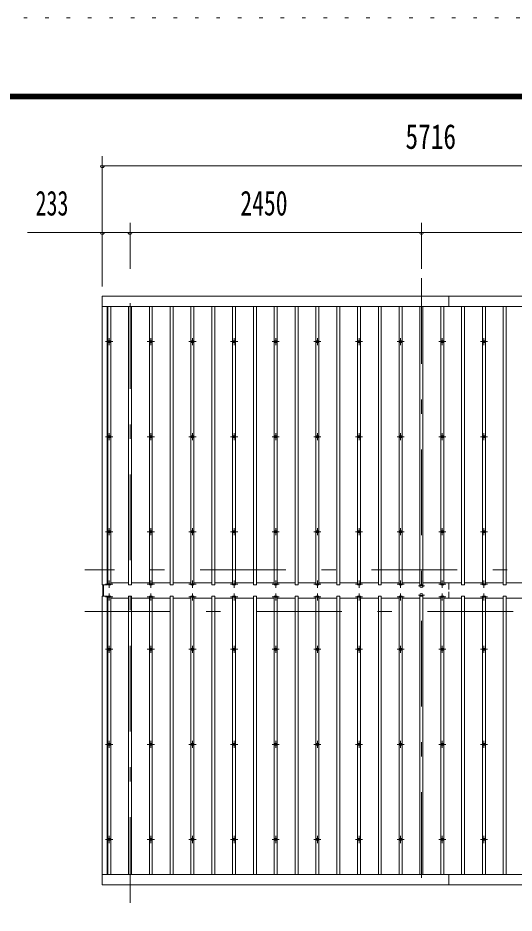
# Model space of a CAD drawing. Units: millimetres, scale not verified. Extents: x -34836 to 34836, y -16800 to 16800.
# Drawn here: x -8413 to -4242, y 9275 to 16800 of the extents above; entities that cross this region are included whole.
import ezdxf
from ezdxf.enums import TextEntityAlignment as Align

# ---------------------------------------------------------------- set-up
doc = ezdxf.new("R2010")
doc.units = ezdxf.units.MM
doc.header["$LTSCALE"] = 60
doc.linetypes.add('USER3', pattern=[24, 12, -5, 2, -5])
doc.linetypes.add('USER4', pattern=[3, 0.5, -2.5])
for name, color, linetype, lineweight in [('0-2_1-08BOLD', 7, 'Continuous', 18), ('0-3_1-28CENTER', 3, 'USER3', 18), ('0-4_1-48THIN', 4, 'Continuous', 18), ('0-5_1-58DIM', 3, 'Continuous', 18), ('0-C_F-F1PAPER', 5, 'Continuous', 18), ('0-D_F-E_J_ADD', 5, 'USER4', 18)]:
    doc.layers.add(name, color=color, linetype=linetype, lineweight=lineweight)
doc.styles.add('ＭＳ ゴシック', font='')
doc.styles.get('ＭＳ ゴシック').set_extended_font_data('MS Gothic')

msp = doc.modelspace()

# ---------------------------------------------------------------- linework, layer by layer
at = {"layer": '0-2_1-08BOLD'}
for p, q in [((-4790.26, 14374.04), (-4790.26, 14461.47)), ((-1987.26, 14374.04), (-7703.26, 14374.04)), ((-4790.26, 11996.48), (-4790.26, 12049.83)), ((-7698.26, 12034.83), (-7698.26, 11938.12)), ((-7693.26, 11938.12), (-7693.26, 12034.83)), ((-4790.26, 11923.12), (-4790.26, 11976.48)), ((-7703.26, 9598.91), (-1987.26, 9598.91)), ((-4790.26, 9511.48), (-4790.26, 9598.91))]:
    msp.add_line(p, q, dxfattribs=at)
for points in [[(-7663.26, 14374.04), (-7663.26, 12034.83), (-7703.26, 12034.83), (-7703.26, 14461.47), (-1987.26, 14461.47)], [(-1987.26, 11938.12), (-1987.26, 9511.48), (-7703.26, 9511.48), (-7703.26, 11938.12), (-7663.26, 11938.12), (-7663.26, 9598.91)]]:
    msp.add_lwpolyline(points, dxfattribs=at)
for centre in [(-7645.26, 14078.72), (-7295.26, 14078.72), (-6945.25, 14078.72), (-6595.25, 14078.72), (-6245.25, 14078.72), (-5895.25, 14078.72), (-5545.25, 14078.72), (-5195.25, 14078.72), (-4845.25, 14078.72), (-4495.25, 14078.72), (-7645.26, 13279.68), (-7295.26, 13279.68), (-6945.25, 13279.68), (-6595.25, 13279.68), (-6245.25, 13279.68), (-5895.25, 13279.68), (-5545.25, 13279.68), (-5195.25, 13279.68), (-4845.25, 13279.68), (-4495.25, 13279.68), (-7645.26, 12480.63), (-7295.26, 12480.63), (-6945.25, 12480.63), (-6595.25, 12480.63), (-6245.25, 12480.63), (-5895.25, 12480.63), (-5545.25, 12480.63), (-5195.25, 12480.63), (-4845.25, 12480.63), (-4495.25, 12480.63), (-7645.26, 11492.32), (-7295.26, 11492.32), (-6945.25, 11492.32), (-6595.25, 11492.32), (-6245.25, 11492.32), (-5895.25, 11492.32), (-5545.25, 11492.32), (-5195.25, 11492.32), (-4845.25, 11492.32), (-4495.25, 11492.32), (-7645.26, 10693.28), (-7295.26, 10693.28), (-6945.25, 10693.28), (-6595.25, 10693.28), (-6245.25, 10693.28), (-5895.25, 10693.28), (-5545.25, 10693.28), (-5195.25, 10693.28), (-4845.25, 10693.28), (-4495.25, 10693.28), (-7645.26, 9894.23), (-7295.26, 9894.23), (-6945.25, 9894.23), (-6595.25, 9894.23), (-6245.25, 9894.23), (-5895.25, 9894.23), (-5545.25, 9894.23), (-5195.25, 9894.23), (-4845.25, 9894.23), (-4495.25, 9894.23)]:
    msp.add_circle(centre, 10, dxfattribs=at)
for centre, radius, start, end in [((-7645.26, 12030.08), 14.5, 46.3961, 133.6039), ((-7645.26, 12051.08), 14.5, 226.39838, 313.60162), ((-7295.26, 12030.08), 14.5, 46.3961, 133.6039), ((-7295.26, 12051.08), 14.5, 226.39838, 313.60162), ((-6945.25, 12030.08), 14.5, 46.3961, 133.6039), ((-6945.25, 12051.08), 14.5, 226.39838, 313.60162), ((-6595.25, 12030.08), 14.5, 46.3961, 133.6039), ((-6595.25, 12051.08), 14.5, 226.39838, 313.60162), ((-6245.25, 12030.08), 14.5, 46.3961, 133.6039), ((-6245.25, 12051.08), 14.5, 226.39838, 313.60162), ((-5895.25, 12030.08), 14.5, 46.3961, 133.6039), ((-5895.25, 12051.08), 14.5, 226.39838, 313.60162), ((-5545.25, 12030.08), 14.5, 46.3961, 133.6039), ((-5545.25, 12051.08), 14.5, 226.39838, 313.60162), ((-5195.25, 12030.08), 14.5, 46.3961, 133.6039), ((-5195.25, 12051.08), 14.5, 226.39838, 313.60162), ((-4845.25, 12030.08), 14.5, 46.3961, 133.6039), ((-4845.25, 12051.08), 14.5, 226.39838, 313.60162), ((-4495.25, 12030.08), 14.5, 46.3961, 133.6039), ((-4495.25, 12051.08), 14.5, 226.39838, 313.60162), ((-5020.26, 12026.21), 15, 144.92694, 35.07306), ((-7645.26, 11921.87), 14.5, 46.39838, 133.60162), ((-7645.26, 11942.88), 14.5, 226.3961, 313.6039), ((-7295.26, 11921.87), 14.5, 46.39838, 133.60162), ((-7295.26, 11942.88), 14.5, 226.3961, 313.6039), ((-6945.25, 11921.87), 14.5, 46.39838, 133.60162), ((-6945.25, 11942.88), 14.5, 226.3961, 313.6039), ((-6595.25, 11921.87), 14.5, 46.39838, 133.60162), ((-6595.25, 11942.88), 14.5, 226.3961, 313.6039), ((-6245.25, 11921.87), 14.5, 46.39838, 133.60162), ((-6245.25, 11942.88), 14.5, 226.3961, 313.6039), ((-5895.25, 11921.87), 14.5, 46.39838, 133.60162), ((-5895.25, 11942.88), 14.5, 226.3961, 313.6039), ((-5545.25, 11921.87), 14.5, 46.39838, 133.60162), ((-5545.25, 11942.88), 14.5, 226.3961, 313.6039), ((-5195.25, 11921.87), 14.5, 46.39838, 133.60162), ((-5195.25, 11942.88), 14.5, 226.3961, 313.6039), ((-5020.26, 11946.74), 15, 324.92694, 215.07306), ((-4845.25, 11921.87), 14.5, 46.39838, 133.60162), ((-4845.25, 11942.88), 14.5, 226.3961, 313.6039), ((-4495.25, 11921.87), 14.5, 46.39838, 133.60162), ((-4495.25, 11942.88), 14.5, 226.3961, 313.6039)]:
    msp.add_arc(centre, radius, start, end, dxfattribs=at)
at = {"layer": '0-3_1-28CENTER'}
for p, q in [((-7470.26, 9361.47), (-7470.26, 14611.48)), ((-5020.26, 14611.48), (-5020.26, 9361.48)), ((-7675.26, 14078.72), (-7615.26, 14078.72)), ((-7645.26, 14048.72), (-7645.26, 14108.72)), ((-7325.26, 14078.72), (-7265.26, 14078.72)), ((-7295.26, 14048.72), (-7295.26, 14108.72)), ((-6975.26, 14078.72), (-6915.26, 14078.72)), ((-6945.25, 14048.72), (-6945.25, 14108.72)), ((-6625.26, 14078.72), (-6565.26, 14078.72)), ((-6595.25, 14048.72), (-6595.25, 14108.72)), ((-6275.26, 14078.72), (-6215.26, 14078.72)), ((-6245.25, 14048.72), (-6245.25, 14108.72)), ((-5865.26, 14078.72), (-5925.25, 14078.72)), ((-5895.25, 14108.72), (-5895.25, 14048.72)), ((-5575.26, 14078.72), (-5515.26, 14078.72)), ((-5545.25, 14048.72), (-5545.25, 14108.72)), ((-5225.26, 14078.72), (-5165.26, 14078.72)), ((-5195.25, 14048.72), (-5195.25, 14108.72)), ((-4875.26, 14078.72), (-4815.26, 14078.72)), ((-4845.25, 14048.72), (-4845.25, 14108.72)), ((-4525.26, 14078.72), (-4465.26, 14078.72)), ((-4495.25, 14048.72), (-4495.25, 14108.72)), ((-7615.26, 13279.68), (-7675.26, 13279.68)), ((-7645.26, 13249.68), (-7645.26, 13309.68)), ((-7325.26, 13279.68), (-7265.26, 13279.68)), ((-7295.26, 13309.68), (-7295.26, 13249.68)), ((-6915.26, 13279.68), (-6975.26, 13279.68)), ((-6945.25, 13249.68), (-6945.25, 13309.68)), ((-6625.26, 13279.68), (-6565.26, 13279.68)), ((-6595.25, 13309.68), (-6595.25, 13249.68)), ((-6275.26, 13279.68), (-6215.26, 13279.68)), ((-6245.25, 13309.68), (-6245.25, 13249.68)), ((-5865.26, 13279.68), (-5925.25, 13279.68)), ((-5895.25, 13249.68), (-5895.25, 13309.68)), ((-5575.26, 13279.68), (-5515.26, 13279.68)), ((-5545.25, 13309.68), (-5545.25, 13249.68)), ((-5165.26, 13279.68), (-5225.26, 13279.68)), ((-5195.25, 13249.68), (-5195.25, 13309.68)), ((-4875.26, 13279.68), (-4815.26, 13279.68)), ((-4845.25, 13309.68), (-4845.25, 13249.68)), ((-4525.26, 13279.68), (-4465.26, 13279.68)), ((-4495.25, 13309.68), (-4495.25, 13249.68)), ((-7645.26, 12450.64), (-7645.26, 12510.62)), ((-7295.26, 12450.64), (-7295.26, 12510.62)), ((-6945.25, 12450.64), (-6945.25, 12510.62)), ((-6595.25, 12450.64), (-6595.25, 12510.62)), ((-6245.25, 12450.64), (-6245.25, 12510.62)), ((-5895.25, 12450.64), (-5895.25, 12510.62)), ((-5545.25, 12450.64), (-5545.25, 12510.62)), ((-5195.25, 12450.64), (-5195.25, 12510.62)), ((-4845.25, 12450.64), (-4845.25, 12510.62)), ((-4495.25, 12450.64), (-4495.25, 12510.62)), ((-7615.26, 12480.63), (-7675.26, 12480.63)), ((-7265.26, 12480.63), (-7325.26, 12480.63)), ((-6915.26, 12480.63), (-6975.26, 12480.63)), ((-6565.26, 12480.63), (-6625.26, 12480.63)), ((-6215.26, 12480.63), (-6275.26, 12480.63)), ((-5865.26, 12480.63), (-5925.25, 12480.63)), ((-5515.26, 12480.63), (-5575.26, 12480.63)), ((-5165.26, 12480.63), (-5225.26, 12480.63)), ((-4815.26, 12480.63), (-4875.26, 12480.63)), ((-4465.26, 12480.63), (-4525.26, 12480.63)), ((-1840.26, 12161.48), (-7850.25, 12161.48)), ((-7615.26, 12040.58), (-7675.26, 12040.58)), ((-7645.26, 12010.58), (-7645.26, 12070.58)), ((-7265.26, 12040.58), (-7325.26, 12040.58)), ((-7295.26, 12010.58), (-7295.26, 12070.58)), ((-6975.26, 12040.58), (-6915.26, 12040.58)), ((-6945.25, 12070.58), (-6945.25, 12010.58)), ((-6565.26, 12040.58), (-6625.26, 12040.58)), ((-6595.25, 12010.58), (-6595.25, 12070.58)), ((-6275.26, 12040.58), (-6215.26, 12040.58)), ((-6245.25, 12070.58), (-6245.25, 12010.58)), ((-5865.26, 12040.58), (-5925.25, 12040.58)), ((-5895.25, 12010.58), (-5895.25, 12070.58)), ((-5575.26, 12040.58), (-5515.26, 12040.58)), ((-5545.25, 12070.58), (-5545.25, 12010.58)), ((-5165.26, 12040.58), (-5225.26, 12040.58)), ((-5195.25, 12010.58), (-5195.25, 12070.58)), ((-4815.26, 12040.58), (-4875.26, 12040.58)), ((-4845.25, 12010.58), (-4845.25, 12070.58)), ((-4525.26, 12040.58), (-4465.26, 12040.58)), ((-4495.25, 12070.58), (-4495.25, 12010.58)), ((-5045.25, 12025.43), (-4995.25, 12025.43)), ((-7675.26, 11932.37), (-7615.26, 11932.37)), ((-7645.26, 11902.38), (-7645.26, 11962.37)), ((-7325.26, 11932.37), (-7265.26, 11932.37)), ((-7295.26, 11902.38), (-7295.26, 11962.37)), ((-6915.26, 11932.37), (-6975.26, 11932.37)), ((-6945.25, 11962.37), (-6945.25, 11902.38)), ((-6625.26, 11932.37), (-6565.26, 11932.37)), ((-6595.25, 11902.38), (-6595.25, 11962.37)), ((-6215.26, 11932.37), (-6275.26, 11932.37)), ((-6245.25, 11962.37), (-6245.25, 11902.38)), ((-5925.25, 11932.37), (-5865.26, 11932.37)), ((-5895.25, 11902.38), (-5895.25, 11962.37)), ((-5515.26, 11932.37), (-5575.26, 11932.37)), ((-5545.25, 11962.37), (-5545.25, 11902.38)), ((-5225.26, 11932.37), (-5165.26, 11932.37)), ((-5195.25, 11902.38), (-5195.25, 11962.37)), ((-4995.25, 11947.53), (-5045.25, 11947.53)), ((-4875.26, 11932.37), (-4815.26, 11932.37)), ((-4845.25, 11902.38), (-4845.25, 11962.37)), ((-4465.26, 11932.37), (-4525.26, 11932.37)), ((-4495.25, 11962.37), (-4495.25, 11902.38)), ((-7850.25, 11811.47), (-1840.26, 11811.47)), ((-7645.26, 11522.32), (-7645.26, 11462.32)), ((-7295.26, 11462.32), (-7295.26, 11522.32)), ((-6945.25, 11522.32), (-6945.25, 11462.32)), ((-6595.25, 11462.32), (-6595.25, 11522.32)), ((-6245.25, 11522.32), (-6245.25, 11462.32)), ((-5895.25, 11462.32), (-5895.25, 11522.32)), ((-5545.25, 11522.32), (-5545.25, 11462.32)), ((-5195.25, 11462.32), (-5195.25, 11522.32)), ((-4845.25, 11522.32), (-4845.25, 11462.32)), ((-4495.25, 11462.32), (-4495.25, 11522.32)), ((-7615.26, 11492.32), (-7675.26, 11492.32)), ((-7265.26, 11492.32), (-7325.26, 11492.32)), ((-6915.26, 11492.32), (-6975.26, 11492.32)), ((-6565.26, 11492.32), (-6625.26, 11492.32)), ((-6215.26, 11492.32), (-6275.26, 11492.32)), ((-5865.26, 11492.32), (-5925.25, 11492.32)), ((-5515.26, 11492.32), (-5575.26, 11492.32)), ((-5165.26, 11492.32), (-5225.26, 11492.32)), ((-4815.26, 11492.32), (-4875.26, 11492.32)), ((-4465.26, 11492.32), (-4525.26, 11492.32)), ((-7615.26, 10693.28), (-7675.26, 10693.28)), ((-7645.26, 10663.27), (-7645.26, 10723.28)), ((-7325.26, 10693.28), (-7265.26, 10693.28)), ((-7295.26, 10723.28), (-7295.26, 10663.27)), ((-6915.26, 10693.28), (-6975.26, 10693.28)), ((-6945.25, 10663.27), (-6945.25, 10723.28)), ((-6625.26, 10693.28), (-6565.26, 10693.28)), ((-6595.25, 10723.28), (-6595.25, 10663.27)), ((-6215.26, 10693.28), (-6275.26, 10693.28)), ((-6245.25, 10663.27), (-6245.25, 10723.28)), ((-5925.25, 10693.28), (-5865.26, 10693.28)), ((-5895.25, 10723.28), (-5895.25, 10663.27)), ((-5515.26, 10693.28), (-5575.26, 10693.28)), ((-5545.25, 10663.27), (-5545.25, 10723.28)), ((-5225.26, 10693.28), (-5165.26, 10693.28)), ((-5195.25, 10723.28), (-5195.25, 10663.27)), ((-4815.26, 10693.28), (-4875.26, 10693.28)), ((-4845.25, 10663.27), (-4845.25, 10723.28)), ((-4525.26, 10693.28), (-4465.26, 10693.28)), ((-4495.25, 10723.28), (-4495.25, 10663.27)), ((-7615.26, 9894.23), (-7675.26, 9894.23)), ((-7645.26, 9924.23), (-7645.26, 9864.24)), ((-7265.26, 9894.23), (-7325.26, 9894.23)), ((-7295.26, 9924.23), (-7295.26, 9864.24)), ((-6915.26, 9894.23), (-6975.26, 9894.23)), ((-6945.25, 9864.24), (-6945.25, 9924.23)), ((-6565.26, 9894.23), (-6625.26, 9894.23)), ((-6595.25, 9924.23), (-6595.25, 9864.24)), ((-6215.26, 9894.23), (-6275.26, 9894.23)), ((-6245.25, 9924.23), (-6245.25, 9864.24)), ((-5865.26, 9894.23), (-5925.25, 9894.23)), ((-5895.25, 9864.24), (-5895.25, 9924.23)), ((-5515.26, 9894.23), (-5575.26, 9894.23)), ((-5545.25, 9924.23), (-5545.25, 9864.24)), ((-5165.26, 9894.23), (-5225.26, 9894.23)), ((-5195.25, 9924.23), (-5195.25, 9864.24)), ((-4815.26, 9894.23), (-4875.26, 9894.23)), ((-4845.25, 9864.24), (-4845.25, 9924.23)), ((-4465.26, 9894.23), (-4525.26, 9894.23)), ((-4495.25, 9924.23), (-4495.25, 9864.24))]:
    msp.add_line(p, q, dxfattribs=at)
at = {"layer": '0-4_1-48THIN'}
for p, q in [((-7632.76, 12034.83), (-7632.76, 14374.04)), ((-7457.76, 14374.04), (-7457.76, 12034.83)), ((-7282.75, 12034.83), (-7282.75, 14374.04)), ((-7107.75, 14374.04), (-7107.75, 12034.83)), ((-6932.75, 14374.04), (-6932.75, 12034.83)), ((-6757.75, 14374.04), (-6757.75, 12034.83)), ((-6582.75, 14374.04), (-6582.75, 12034.83)), ((-6407.76, 12034.83), (-6407.76, 14374.04)), ((-6232.75, 14374.04), (-6232.75, 12034.83)), ((-6057.75, 14374.04), (-6057.75, 12034.83)), ((-5882.75, 14374.04), (-5882.75, 12034.83)), ((-5707.75, 12034.83), (-5707.75, 14374.04)), ((-5532.75, 12034.83), (-5532.75, 14374.04)), ((-5357.76, 14374.04), (-5357.76, 12034.83)), ((-5182.75, 14374.04), (-5182.75, 12034.83)), ((-5007.75, 14374.04), (-5007.75, 12034.83)), ((-4832.75, 14374.04), (-4832.75, 12034.83)), ((-4657.75, 14374.04), (-4657.75, 12034.83)), ((-4482.75, 12034.83), (-4482.75, 14374.04)), ((-4307.75, 12034.83), (-4307.75, 14374.04)), ((-7657.76, 12049.83), (-7663.26, 12049.83)), ((-7482.76, 12049.83), (-7632.76, 12049.83)), ((-7307.76, 12049.83), (-7457.76, 12049.83)), ((-7132.76, 12049.83), (-7282.76, 12049.83)), ((-6957.75, 12049.83), (-7107.75, 12049.83)), ((-6782.76, 12049.83), (-6932.76, 12049.83)), ((-6607.76, 12049.83), (-6757.75, 12049.83)), ((-6432.75, 12049.83), (-6582.76, 12049.83)), ((-6257.76, 12049.83), (-6407.76, 12049.83)), ((-6082.75, 12049.83), (-6232.76, 12049.83)), ((-5907.75, 12049.83), (-6057.75, 12049.83)), ((-5732.75, 12049.83), (-5882.76, 12049.83)), ((-5557.76, 12049.83), (-5707.75, 12049.83)), ((-5382.75, 12049.83), (-5532.76, 12049.83)), ((-5207.76, 12049.83), (-5357.76, 12049.83)), ((-5032.76, 12049.83), (-5182.76, 12049.83)), ((-4857.75, 12049.83), (-5007.75, 12049.83)), ((-4682.75, 12049.83), (-4832.76, 12049.83)), ((-4507.76, 12049.83), (-4657.75, 12049.83)), ((-4332.75, 12049.83), (-4482.76, 12049.83)), ((-4157.75, 12049.83), (-4307.75, 12049.83)), ((-7657.76, 11923.12), (-7663.26, 11923.12)), ((-7632.76, 11923.12), (-7482.76, 11923.12)), ((-7457.76, 11923.12), (-7307.76, 11923.12)), ((-7282.76, 11923.12), (-7132.76, 11923.12)), ((-7107.75, 11923.12), (-6957.75, 11923.12)), ((-6932.76, 11923.12), (-6782.76, 11923.12)), ((-6757.75, 11923.12), (-6607.76, 11923.12)), ((-6582.76, 11923.12), (-6432.75, 11923.12)), ((-6407.76, 11923.12), (-6257.76, 11923.12)), ((-6232.76, 11923.12), (-6082.75, 11923.12)), ((-6057.75, 11923.12), (-5907.75, 11923.12)), ((-5882.76, 11923.12), (-5732.75, 11923.12)), ((-5707.75, 11923.12), (-5557.76, 11923.12)), ((-5532.76, 11923.12), (-5382.75, 11923.12)), ((-5357.76, 11923.12), (-5207.76, 11923.12)), ((-5182.76, 11923.12), (-5032.76, 11923.12)), ((-5007.75, 11923.12), (-4857.75, 11923.12)), ((-4832.76, 11923.12), (-4682.75, 11923.12)), ((-4657.75, 11923.12), (-4507.76, 11923.12)), ((-4482.76, 11923.12), (-4332.75, 11923.12)), ((-4307.75, 11923.12), (-4157.75, 11923.12))]:
    msp.add_line(p, q, dxfattribs=at)
for points in [[(-7657.76, 14374.04), (-7657.76, 12034.83), (-7632.76, 12034.83)], [(-7457.76, 12034.83), (-7482.76, 12034.83), (-7482.76, 14374.04)], [(-7307.75, 14374.04), (-7307.75, 12034.83), (-7282.75, 12034.83)], [(-7107.75, 12034.83), (-7132.76, 12034.83), (-7132.76, 14374.04)], [(-6932.75, 12034.83), (-6957.75, 12034.83), (-6957.75, 14374.04)], [(-6757.75, 12034.83), (-6782.76, 12034.83), (-6782.76, 14374.04)], [(-6582.75, 12034.83), (-6607.76, 12034.83), (-6607.76, 14374.04)], [(-6432.75, 14374.04), (-6432.75, 12034.83), (-6407.76, 12034.83)], [(-6232.75, 12034.83), (-6257.75, 12034.83), (-6257.75, 14374.04)], [(-6057.75, 12034.83), (-6082.75, 12034.83), (-6082.75, 14374.04)], [(-5882.75, 12034.83), (-5907.75, 12034.83), (-5907.75, 14374.04)], [(-5732.75, 14374.04), (-5732.75, 12034.83), (-5707.75, 12034.83)], [(-5557.76, 14374.04), (-5557.76, 12034.83), (-5532.75, 12034.83)], [(-5357.76, 12034.83), (-5382.75, 12034.83), (-5382.75, 14374.04)], [(-5182.75, 12034.83), (-5207.75, 12034.83), (-5207.75, 14374.04)], [(-5007.75, 12034.83), (-5032.76, 12034.83), (-5032.76, 14374.04)], [(-4832.75, 12034.83), (-4857.75, 12034.83), (-4857.75, 14374.04)], [(-4657.75, 12034.83), (-4682.75, 12034.83), (-4682.75, 14374.04)], [(-4507.75, 14374.04), (-4507.75, 12034.83), (-4482.75, 12034.83)], [(-4332.75, 14374.04), (-4332.75, 12034.83), (-4307.75, 12034.83)], [(-7632.76, 9598.91), (-7632.76, 11938.12), (-7657.76, 11938.12), (-7657.76, 9598.91)], [(-7457.76, 9598.91), (-7457.76, 11938.12), (-7482.76, 11938.12), (-7482.76, 9598.91)], [(-7282.75, 9598.91), (-7282.75, 11938.12), (-7307.75, 11938.12), (-7307.75, 9598.91)], [(-7107.75, 9598.91), (-7107.75, 11938.12), (-7132.76, 11938.12), (-7132.76, 9598.91)], [(-6932.75, 9598.91), (-6932.75, 11938.12), (-6957.75, 11938.12), (-6957.75, 9598.91)], [(-6757.75, 9598.91), (-6757.75, 11938.12), (-6782.76, 11938.12), (-6782.76, 9598.91)], [(-6582.75, 9598.91), (-6582.75, 11938.12), (-6607.76, 11938.12), (-6607.76, 9598.91)], [(-6407.76, 9598.91), (-6407.76, 11938.12), (-6432.75, 11938.12), (-6432.75, 9598.91)], [(-6232.75, 9598.91), (-6232.75, 11938.12), (-6257.75, 11938.12), (-6257.75, 9598.91)], [(-6057.75, 9598.91), (-6057.75, 11938.12), (-6082.75, 11938.12), (-6082.75, 9598.91)], [(-5882.75, 9598.91), (-5882.75, 11938.12), (-5907.75, 11938.12), (-5907.75, 9598.91)], [(-5707.75, 9598.91), (-5707.75, 11938.12), (-5732.75, 11938.12), (-5732.75, 9598.91)], [(-5532.75, 9598.91), (-5532.75, 11938.12), (-5557.76, 11938.12), (-5557.76, 9598.91)], [(-5357.76, 9598.91), (-5357.76, 11938.12), (-5382.75, 11938.12), (-5382.75, 9598.91)], [(-5182.75, 9598.91), (-5182.75, 11938.12), (-5207.75, 11938.12), (-5207.75, 9598.91)], [(-5007.75, 9598.91), (-5007.75, 11938.12), (-5032.76, 11938.12), (-5032.76, 9598.91)], [(-4832.75, 9598.91), (-4832.75, 11938.12), (-4857.75, 11938.12), (-4857.75, 9598.91)], [(-4657.75, 9598.91), (-4657.75, 11938.12), (-4682.75, 11938.12), (-4682.75, 9598.91)], [(-4482.75, 9598.91), (-4482.75, 11938.12), (-4507.75, 11938.12), (-4507.75, 9598.91)], [(-4307.75, 9598.91), (-4307.75, 11938.12), (-4332.75, 11938.12), (-4332.75, 9598.91)]]:
    msp.add_lwpolyline(points, dxfattribs=at)
at = {"layer": '0-5_1-58DIM'}
for p, q in [((-7703.26, 14541.47), (-7703.26, 15636.48)), ((-7687.26, 15556.48), (-7719.26, 15556.48)), ((-7703.26, 15556.48), (-1987.26, 15556.48)), ((-7470.26, 14691.48), (-7470.26, 15076.48)), ((-5020.26, 15076.48), (-5020.26, 14691.48)), ((-7703.26, 14996.48), (-8331.26, 14996.48)), ((-7687.26, 14996.48), (-7719.26, 14996.48)), ((-7703.26, 14996.48), (-7470.26, 14996.48)), ((-7454.26, 14996.48), (-7486.26, 14996.48)), ((-7470.26, 14996.48), (-5020.26, 14996.48)), ((-5004.26, 14996.48), (-5036.26, 14996.48)), ((-5020.26, 14996.48), (-2220.26, 14996.48))]:
    msp.add_line(p, q, dxfattribs=at)
for centre in [(-7703.26, 15556.48), (-7703.26, 14996.48), (-7470.26, 14996.48), (-5020.26, 14996.48)]:
    msp.add_arc(centre, 16, 180, 0, dxfattribs=at)
at = {"layer": '0-C_F-F1PAPER'}
for points in [[(34036.13, -16000), (-11883.87, -16000), (-11883.87, 16160), (34036.13, 16160)], [(34032.13, -15996), (-11879.87, -15996), (-11879.87, 16156), (34032.13, 16156)], [(34028.13, -15992), (34028.13, 16152), (-11875.87, 16152), (-11875.87, -15992)], [(34024.13, -15988), (-11871.87, -15988), (-11871.87, 16148), (34024.13, 16148)], [(34020.13, -15984), (34020.13, 16144), (-11867.87, 16144), (-11867.87, -15984)], [(34016.13, -15980), (-11863.87, -15980), (-11863.87, 16140), (34016.13, 16140)], [(34012.13, -15976), (34012.13, 16136), (-11859.87, 16136), (-11859.87, -15976)], [(34008.13, -15972), (-11855.87, -15972), (-11855.87, 16132), (34008.13, 16132)], [(34004.13, -15968), (-11851.87, -15968), (-11851.87, 16128), (34004.13, 16128)], [(34000.13, -15964), (-11847.87, -15964), (-11847.87, 16124), (34000.13, 16124)], [(33996.13, -15960), (33996.13, 16120), (-11843.87, 16120), (-11843.87, -15960)]]:
    msp.add_lwpolyline(points, close=True, dxfattribs=at)
at = {"layer": '0-D_F-E_J_ADD'}
msp.add_lwpolyline([(34836.13, -16800), (-12683.87, -16800), (-12683.87, 16800), (34836.13, 16800)], close=True, dxfattribs=at)

# ---------------------------------------------------------------- texts
at = {"layer": '0-5_1-58DIM', "color": 7, "style": 'ＭＳ ゴシック'}
for s, width, p in [('5716', 0.75, (-5154.72, 15636.48)), ('233', 0.65, (-8264.34, 15076.48)), ('2450', 0.7, (-6542.88, 15076.48))]:
    msp.add_text(s, height=208.4, dxfattribs=dict(at, width=width)).set_placement(p, align=Align.BOTTOM_LEFT)

doc.saveas('drawing.dxf')
